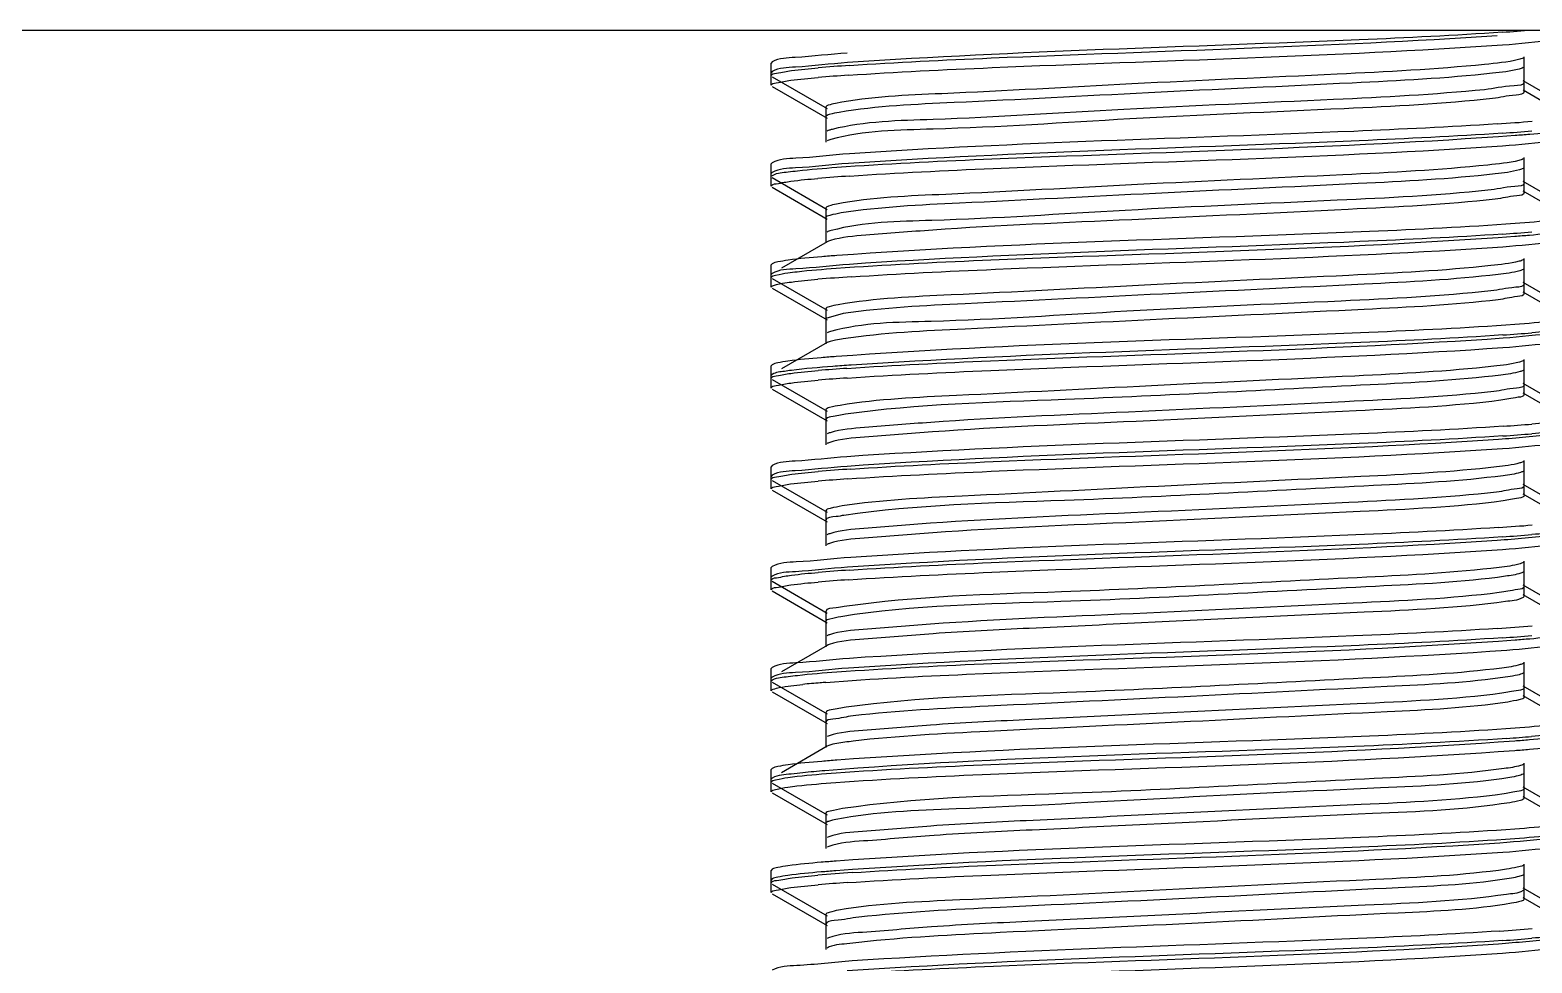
# Model space of a CAD drawing. Extents: x 27938 to 1042331, y -235042 to 1535213.
# Drawn here: x 701655.2 to 702009.5, y 770534.8 to 770755 of the extents above; entities that cross this region are included whole.
import ezdxf

# ---------------------------------------------------------------- set-up
doc = ezdxf.new("R2010")
doc.units = 0
doc.header["$LTSCALE"] = 1000
doc.header["$MEASUREMENT"] = 0
doc.layers.add('bz', color=2, linetype='Continuous')

msp = doc.modelspace()

# ---------------------------------------------------------------- linework, layer by layer
at = {"linetype": 'Continuous'}
for p, q in [((701830.28, 770747.45), (701830.05, 770747.19)), ((701830.05, 770744.21), (701830.05, 770747.19)), ((701830.05, 770744.21), (701830.05, 770747.19)), ((702007.67, 770742.72), (702007.67, 770748.68)), ((702007.67, 770740.44), (702007.67, 770746.4)), ((701830.28, 770745.17), (701830.05, 770744.91)), ((701830.05, 770741.93), (701830.05, 770744.91)), ((701830.05, 770741.93), (701830.05, 770744.91)), ((701830.28, 770743.95), (701843.2, 770736.47)), ((702020.33, 770735.54), (702007.41, 770743.02)), ((701830.28, 770741.67), (701843.2, 770734.19)), ((702020.33, 770733.26), (702007.41, 770740.75)), ((701842.94, 770736.77), (701842.94, 770730.82)), ((701842.94, 770734.49), (701842.94, 770728.54)), ((702007.67, 770718.91), (702007.67, 770724.86)), ((701830.28, 770723.64), (701830.05, 770723.38)), ((701830.05, 770720.4), (701830.05, 770723.38)), ((701830.05, 770720.4), (701830.05, 770723.38)), ((701830.28, 770721.36), (701830.05, 770721.1)), ((701830.05, 770718.12), (701830.05, 770721.1)), ((701830.05, 770718.12), (701830.05, 770721.1)), ((702007.67, 770716.63), (702007.67, 770722.58)), ((701830.28, 770720.14), (701843.2, 770712.66)), ((701830.28, 770717.86), (701843.2, 770710.38)), ((702020.33, 770711.73), (702007.41, 770719.21)), ((702020.33, 770709.45), (702007.41, 770716.93)), ((701842.94, 770712.96), (701842.94, 770707)), ((701842.94, 770710.68), (701842.94, 770704.73)), ((701843.2, 770705.03), (701832.45, 770698.8)), ((701830.28, 770699.82), (701830.05, 770699.56)), ((702007.67, 770695.1), (702007.67, 770701.05)), ((701830.05, 770696.59), (701830.05, 770699.56)), ((701830.05, 770696.59), (701830.05, 770699.56)), ((701830.28, 770697.54), (701830.05, 770697.28)), ((701830.05, 770694.31), (701830.05, 770697.28)), ((701830.05, 770694.31), (701830.05, 770697.28)), ((701830.28, 770696.33), (701843.2, 770688.84)), ((702007.67, 770692.82), (702007.67, 770698.77)), ((701830.28, 770694.05), (701843.2, 770686.56)), ((702020.33, 770687.92), (702007.41, 770695.4)), ((702020.33, 770685.64), (702007.41, 770693.12)), ((701842.94, 770689.14), (701842.94, 770683.19)), ((701847.04, 770688.07), (701842.94, 770686.87)), ((701842.94, 770686.87), (701842.94, 770680.91)), ((701843.2, 770681.21), (701832.45, 770674.99)), ((701830.28, 770676.01), (701830.05, 770675.75)), ((701830.05, 770672.77), (701830.05, 770675.75)), ((701830.05, 770672.77), (701830.05, 770675.75)), ((702007.67, 770671.28), (702007.67, 770677.24)), ((702007.67, 770669.01), (702007.67, 770674.96)), ((701830.28, 770673.73), (701830.05, 770673.47)), ((701830.05, 770670.49), (701830.05, 770673.47)), ((701830.05, 770670.49), (701830.05, 770673.47)), ((701830.28, 770672.51), (701843.2, 770665.03)), ((702020.33, 770664.1), (702007.41, 770671.59)), ((701830.28, 770670.23), (701843.2, 770662.75)), ((702020.33, 770661.83), (702007.41, 770669.31)), ((701842.94, 770665.33), (701842.94, 770659.38)), ((701842.94, 770663.05), (701842.94, 770657.1)), ((701830.28, 770652.2), (701830.05, 770651.94)), ((701830.05, 770648.96), (701830.05, 770651.94)), ((701830.05, 770648.96), (701830.05, 770651.94)), ((702007.67, 770647.47), (702007.67, 770653.43)), ((702007.67, 770645.19), (702007.67, 770651.15)), ((701830.28, 770649.92), (701830.05, 770649.66)), ((701830.05, 770646.68), (701830.05, 770649.66)), ((701830.05, 770646.68), (701830.05, 770649.66)), ((701830.28, 770648.7), (701843.2, 770641.22)), ((702020.33, 770640.29), (702007.41, 770647.77)), ((701830.28, 770646.42), (701843.2, 770638.94)), ((702020.33, 770638.01), (702007.41, 770645.49)), ((701842.94, 770641.52), (701842.94, 770635.57)), ((701842.94, 770639.24), (701842.94, 770633.29)), ((702007.67, 770623.66), (702007.67, 770629.61)), ((701830.28, 770628.38), (701830.05, 770628.12)), ((701830.05, 770625.15), (701830.05, 770628.12)), ((701830.05, 770625.15), (701830.05, 770628.12)), ((701830.28, 770626.11), (701830.05, 770625.85)), ((701830.05, 770622.87), (701830.05, 770625.85)), ((701830.05, 770622.87), (701830.05, 770625.85)), ((702007.67, 770621.38), (702007.67, 770627.33)), ((701830.28, 770624.89), (701843.2, 770617.4)), ((701830.28, 770622.61), (701843.2, 770615.13)), ((702020.33, 770616.48), (702007.41, 770623.96)), ((702020.33, 770614.2), (702007.41, 770621.68)), ((701842.94, 770617.71), (701842.94, 770611.75)), ((701842.94, 770615.43), (701842.94, 770609.47)), ((701843.2, 770609.78), (701832.45, 770603.55)), ((701830.28, 770604.57), (701830.05, 770604.31)), ((701830.05, 770601.33), (701830.05, 770604.31)), ((701830.05, 770601.33), (701830.05, 770604.31)), ((702007.67, 770599.85), (702007.67, 770605.8)), ((701830.28, 770602.29), (701830.05, 770602.03)), ((701830.05, 770599.06), (701830.05, 770602.03)), ((701830.05, 770599.06), (701830.05, 770602.03)), ((701830.28, 770601.07), (701843.2, 770593.59)), ((702007.67, 770597.57), (702007.67, 770603.52)), ((701830.28, 770598.79), (701843.2, 770591.31)), ((702020.33, 770592.67), (702007.41, 770600.15)), ((702020.33, 770590.39), (702007.41, 770597.87)), ((701842.94, 770593.89), (701842.94, 770587.94)), ((701842.94, 770591.61), (701842.94, 770585.66)), ((701843.67, 770588.44), (701843.2, 770588.24)), ((701843.2, 770585.96), (701832.45, 770579.74)), ((701843.65, 770586.16), (701843.2, 770585.96)), ((701830.28, 770580.76), (701830.05, 770580.5)), ((701830.05, 770577.52), (701830.05, 770580.5)), ((701830.05, 770577.52), (701830.05, 770580.5)), ((702007.67, 770576.03), (702007.67, 770581.99)), ((702007.67, 770573.75), (702007.67, 770579.71)), ((701830.28, 770578.48), (701830.05, 770578.22)), ((701830.05, 770575.24), (701830.05, 770578.22)), ((701830.05, 770575.24), (701830.05, 770578.22)), ((701830.28, 770577.26), (701843.2, 770569.78)), ((702020.33, 770568.85), (702007.41, 770576.34)), ((701830.28, 770574.98), (701843.2, 770567.5)), ((702020.33, 770566.57), (702007.41, 770574.06)), ((701842.94, 770570.08), (701842.94, 770564.13)), ((701842.94, 770567.8), (701842.94, 770561.85)), ((701843.62, 770564.61), (701843.2, 770564.43)), ((701843.61, 770562.33), (701843.2, 770562.15)), ((702007.67, 770552.22), (702007.67, 770558.17)), ((701830.28, 770556.95), (701830.05, 770556.69)), ((701830.05, 770553.71), (701830.05, 770556.69)), ((701830.05, 770553.71), (701830.05, 770556.69)), ((701830.28, 770554.67), (701830.05, 770554.41)), ((701830.05, 770551.43), (701830.05, 770554.41)), ((701830.05, 770551.43), (701830.05, 770554.41)), ((702007.67, 770549.94), (702007.67, 770555.9)), ((701830.28, 770553.45), (701843.2, 770545.97)), ((701830.28, 770551.17), (701843.2, 770543.69)), ((702020.33, 770545.04), (702007.41, 770552.52)), ((702020.33, 770542.76), (702007.41, 770550.24)), ((701842.94, 770546.27), (701842.94, 770540.31)), ((701842.94, 770543.99), (701842.94, 770538.04)), ((701843.57, 770540.78), (701843.2, 770540.62))]:
    msp.add_line(p, q, dxfattribs=at)
for centre, radius, start, end in [((701975.2, 771163.23), 409.69, 273.8314, 274.8033), ((701876.01, 770330.23), 417.29, 93.7842, 94.8009), ((701875.65, 770332.65), 412.57, 93.8094, 94.8059), ((701973.53, 771162.7), 430.77, 273.6985, 274.7995), ((701975.16, 771139.84), 410.12, 273.8286, 274.8033), ((701875.98, 770304.61), 416.81, 93.7812, 94.806), ((701975.18, 771115.77), 409.86, 273.8303, 274.8033), ((701876.61, 770273.12), 424.52, 93.7437, 94.8056), ((701975.3, 771090.41), 408.31, 273.8405, 274.8036), ((701875.22, 770268.78), 407.27, 93.848, 94.803), ((701875.29, 770265.62), 408.16, 93.8411, 94.8041), ((701975.42, 771067.49), 406.92, 273.85, 274.8032), ((701975.29, 771066.82), 408.54, 273.8391, 274.8035), ((701876.46, 770229.39), 422.89, 93.7486, 94.8), ((701875.41, 770240.32), 409.64, 93.8298, 94.8052), ((701973.93, 771062.39), 425.7, 273.7304, 274.8001), ((701975.2, 771044.14), 409.67, 273.8316, 274.8033), ((701875.64, 770213.7), 412.46, 93.8102, 94.8059), ((701876.03, 770210.98), 417.47, 93.783, 94.8009), ((701973.54, 771043.48), 430.61, 273.6995, 274.7995), ((701975.16, 771020.77), 410.12, 273.8286, 274.8033), ((701859.12, 770387.74), 213.92, 94.7007, 95.8096), ((701868.76, 770274.73), 327.34, 94.5302, 94.7613), ((701976.53, 770979.78), 392.88, 273.9474, 274.8034), ((701876.88, 770128.78), 428.27, 93.7148, 94.7991), ((701875.29, 770146.58), 408.13, 93.8414, 94.804), ((701974.36, 770961.78), 420.32, 273.7644, 274.8009), ((701975.29, 770947.71), 408.49, 273.8394, 274.8035)]:
    msp.add_arc(centre, radius, start, end, dxfattribs=at)
for points, knots in [([(702002.57, 770754.45), (701991.3, 770753.68), (701939.79, 770751.2), (701888.22, 770750.01), (701848.06, 770747.28)], [0, 0, 0, 0, 0.219184, 1, 1, 1, 1]), ([(701848.47, 770746.61), (701859.62, 770747.36), (701910.56, 770749.81), (701961.57, 770751.04), (702001.32, 770753.67)], [0, 0, 0, 0, 0.21895, 1, 1, 1, 1]), ([(702002.55, 770751.47), (702006.66, 770751.75), (702012.43, 770752.55), (702018.72, 770752.66), (702020.33, 770753.58)], [0, 0, 0, 0, 0.690321, 1, 1, 1, 1]), ([(701847.98, 770749.55), (701843.88, 770749.27), (701838.14, 770748.48), (701831.88, 770748.37), (701830.28, 770747.45)], [0, 0, 0, 0, 0.690257, 1, 1, 1, 1]), ([(701848.24, 770744.31), (701859.52, 770745.08), (701910.96, 770747.55), (701962.46, 770748.74), (702002.55, 770751.47)], [0, 0, 0, 0, 0.219667, 1, 1, 1, 1]), ([(701848.06, 770747.28), (701843.94, 770747), (701838.17, 770746.2), (701831.88, 770746.09), (701830.28, 770745.17)], [0, 0, 0, 0, 0.690342, 1, 1, 1, 1]), ([(701998.33, 770746.85), (701986.76, 770745.7), (701959, 770744.28), (701916.29, 770742.44), (701876.9, 770740.1), (701853.41, 770739.3), (701845.16, 770737.65)], [0, 0, 0, 0, 0.227134, 0.54316, 0.83546, 1, 1, 1, 1]), ([(702007.41, 770748.37), (702007.08, 770748.19), (702004.07, 770747.38), (702001.01, 770747.12), (701998.33, 770746.85)], [0, 0, 0, 0, 0.123019, 1, 1, 1, 1]), ([(702007.41, 770746.1), (702007.13, 770745.94), (702004.75, 770745.23), (702002.31, 770745), (702000.19, 770744.77)], [0, 0, 0, 0, 0.128762, 1, 1, 1, 1]), ([(701830.05, 770744.21), (701830.05, 770744.66), (701832.42, 770744.93), (701833.6, 770745.26), (701834.79, 770745.41)], [0, 0, 0, 0, 0.271046, 1, 1, 1, 1]), ([(701830.05, 770741.93), (701830.05, 770742.36), (701832.33, 770742.65), (701833.49, 770742.96), (701834.64, 770743.11)], [0, 0, 0, 0, 0.271535, 1, 1, 1, 1]), ([(702000.19, 770744.77), (701989.2, 770743.56), (701962.11, 770742.19), (701919.75, 770740.26), (701879.44, 770738.06), (701855.01, 770737.05), (701846.07, 770735.54)], [0, 0, 0, 0, 0.214725, 0.5266, 0.823844, 1, 1, 1, 1]), ([(702007.67, 770742.72), (702007.67, 770741.88), (702002.85, 770741.85), (702000.66, 770741.13), (701998.33, 770740.9)], [0, 0, 0, 0, 0.265504, 1, 1, 1, 1]), ([(702000.19, 770738.82), (701988.57, 770737.53), (701960.02, 770736.1), (701915.94, 770734.32), (701875.79, 770731.45), (701851.9, 770731.31), (701844.12, 770729.18)], [0, 0, 0, 0, 0.224296, 0.548086, 0.845183, 1, 1, 1, 1]), ([(701998.33, 770740.9), (701986.48, 770739.72), (701958.1, 770738.27), (701914.66, 770736.5), (701875.37, 770733.85), (701852.12, 770733.45), (701844.37, 770731.52)], [0, 0, 0, 0, 0.231431, 0.552554, 0.844673, 1, 1, 1, 1]), ([(702007.67, 770740.44), (702007.67, 770739.76), (702003.85, 770739.57), (702002.06, 770739.02), (702000.19, 770738.82)], [0, 0, 0, 0, 0.267411, 1, 1, 1, 1]), ([(701846.07, 770735.54), (701845.28, 770735.41), (701844.42, 770735.2), (701842.95, 770734.81), (701842.94, 770734.49)], [0, 0, 0, 0, 0.717095, 1, 1, 1, 1]), ([(701845.16, 770737.65), (701844.6, 770737.54), (701843.94, 770737.39), (701842.95, 770737.01), (701842.95, 770736.77)], [0, 0, 0, 0, 0.707509, 1, 1, 1, 1]), ([(701844.37, 770731.52), (701844.13, 770731.46), (701843.74, 770731.35), (701843.35, 770731.2), (701843.21, 770731.12)], [0, 0, 0, 0, 0.588731, 1, 1, 1, 1]), ([(702001.32, 770732.83), (701990.04, 770732.09), (701939.09, 770729.65), (701888.08, 770728.44), (701848.47, 770725.77)], [0, 0, 0, 0, 0.221631, 1, 1, 1, 1]), ([(701844.12, 770729.18), (701843.94, 770729.13), (701843.63, 770729.03), (701843.32, 770728.91), (701843.21, 770728.84)], [0, 0, 0, 0, 0.578118, 1, 1, 1, 1]), ([(701845.51, 770722.59), (701857.03, 770723.43), (701910.36, 770726.02), (701963.77, 770727.07), (702005.51, 770730.15)], [0, 0, 0, 0, 0.216226, 1, 1, 1, 1]), ([(702002.55, 770730.63), (701991.29, 770729.87), (701939.85, 770727.39), (701888.36, 770726.19), (701848.24, 770723.48)], [0, 0, 0, 0, 0.219063, 1, 1, 1, 1]), ([(702002.56, 770727.66), (702006.67, 770727.94), (702012.44, 770728.74), (702018.72, 770728.84), (702020.33, 770729.77)], [0, 0, 0, 0, 0.690305, 1, 1, 1, 1]), ([(702005.51, 770730.15), (702006.66, 770730.23), (702010.4, 770730.53), (702014.14, 770730.86), (702016.72, 770731.23)], [0, 0, 0, 0, 0.30753, 1, 1, 1, 1]), ([(701848.47, 770725.77), (701844.26, 770725.49), (701838.36, 770724.67), (701831.92, 770724.58), (701830.28, 770723.64)], [0, 0, 0, 0, 0.69073, 1, 1, 1, 1]), ([(701848.5, 770720.52), (701859.79, 770721.28), (701911.15, 770723.75), (701962.57, 770724.94), (702002.56, 770727.66)], [0, 0, 0, 0, 0.220288, 1, 1, 1, 1]), ([(702007.41, 770724.56), (702007.1, 770724.38), (702004.34, 770723.62), (702001.54, 770723.37), (701999.08, 770723.12)], [0, 0, 0, 0, 0.125047, 1, 1, 1, 1]), ([(701830.05, 770720.4), (701830.05, 770720.52), (701831.47, 770721.41), (701832.76, 770721.32), (701834.02, 770721.5)], [0, 0, 0, 0, 0.088859, 1, 1, 1, 1]), ([(701848.24, 770723.48), (701844.08, 770723.2), (701838.25, 770722.39), (701831.9, 770722.29), (701830.28, 770721.36)], [0, 0, 0, 0, 0.690532, 1, 1, 1, 1]), ([(701834.02, 770721.5), (701834.75, 770721.6), (701838.57, 770722.06), (701842.41, 770722.36), (701845.51, 770722.59)], [0, 0, 0, 0, 0.191578, 1, 1, 1, 1]), ([(701999.08, 770723.12), (701987.71, 770721.94), (701960.14, 770720.53), (701917.48, 770718.66), (701877.72, 770716.37), (701853.89, 770715.49), (701845.41, 770713.89)], [0, 0, 0, 0, 0.222673, 0.537557, 0.831783, 1, 1, 1, 1]), ([(702000.86, 770721.03), (701990.13, 770719.79), (701963.36, 770718.45), (701921.21, 770716.5), (701880.57, 770714.35), (701855.77, 770713.26), (701846.54, 770711.8)], [0, 0, 0, 0, 0.209641, 0.51959, 0.818764, 1, 1, 1, 1]), ([(702007.41, 770722.28), (702007.15, 770722.14), (702005, 770721.48), (702002.78, 770721.26), (702000.86, 770721.03)], [0, 0, 0, 0, 0.131376, 1, 1, 1, 1]), ([(701830.05, 770718.12), (701830.05, 770718.56), (701832.36, 770718.84), (701833.52, 770719.16), (701834.68, 770719.31)], [0, 0, 0, 0, 0.271367, 1, 1, 1, 1]), ([(702007.66, 770718.91), (702007.67, 770718.13), (702003.25, 770718.03), (702001.22, 770717.39), (701999.08, 770717.16)], [0, 0, 0, 0, 0.265995, 1, 1, 1, 1]), ([(701845.41, 770713.89), (701844.78, 770713.77), (701844.07, 770713.61), (701842.95, 770713.22), (701842.94, 770712.96)], [0, 0, 0, 0, 0.710644, 1, 1, 1, 1]), ([(702000.86, 770715.08), (701989.33, 770713.75), (701960.68, 770712.4), (701916.46, 770710.19), (701878.44, 770708.66), (701854.83, 770706.74), (701846.7, 770706.11), (701844, 770705.33)], [0, 0, 0, 0, 0.221551, 0.546609, 0.845708, 0.946505, 1, 1, 1, 1]), ([(701999.08, 770717.16), (701987.28, 770715.94), (701958.74, 770714.49), (701914.94, 770712.73), (701875.34, 770709.94), (701851.87, 770709.72), (701844.18, 770707.66)], [0, 0, 0, 0, 0.229278, 0.552136, 0.84614, 1, 1, 1, 1]), ([(702007.67, 770716.63), (702007.67, 770716), (702004.22, 770715.76), (702002.56, 770715.28), (702000.86, 770715.08)], [0, 0, 0, 0, 0.268548, 1, 1, 1, 1]), ([(701846.54, 770711.8), (701845.63, 770711.66), (701844.67, 770711.43), (701842.95, 770711.03), (701842.94, 770710.68)], [0, 0, 0, 0, 0.720363, 1, 1, 1, 1]), ([(702016.72, 770710.39), (702016.01, 770710.29), (702012.28, 770709.83), (702008.54, 770709.53), (702005.51, 770709.31)], [0, 0, 0, 0, 0.1913, 1, 1, 1, 1]), ([(701844.18, 770707.66), (701843.99, 770707.61), (701843.65, 770707.51), (701843.33, 770707.38), (701843.21, 770707.31)], [0, 0, 0, 0, 0.581011, 1, 1, 1, 1]), ([(702005.51, 770709.31), (701994.08, 770708.47), (701940.74, 770705.86), (701887.33, 770704.8), (701845.51, 770701.75)], [0, 0, 0, 0, 0.214646, 1, 1, 1, 1]), ([(702002.56, 770706.82), (701991.34, 770706.06), (701939.98, 770703.58), (701888.57, 770702.38), (701848.5, 770699.68)], [0, 0, 0, 0, 0.218766, 1, 1, 1, 1]), ([(702005.45, 770706.33), (702006.61, 770706.41), (702010.36, 770706.71), (702014.12, 770707.05), (702016.7, 770707.41)], [0, 0, 0, 0, 0.307512, 1, 1, 1, 1]), ([(701844, 770705.33), (701843.85, 770705.29), (701843.57, 770705.2), (701843.31, 770705.09), (701843.21, 770705.03)], [0, 0, 0, 0, 0.572407, 1, 1, 1, 1]), ([(701845.35, 770698.76), (701856.84, 770699.6), (701910.21, 770702.21), (701963.66, 770703.25), (702005.45, 770706.33)], [0, 0, 0, 0, 0.215717, 1, 1, 1, 1]), ([(701848.89, 770696.73), (701860.22, 770697.49), (701911.47, 770699.94), (701962.79, 770701.13), (702002.65, 770703.85)], [0, 0, 0, 0, 0.221286, 1, 1, 1, 1]), ([(702002.65, 770703.85), (702006.74, 770704.13), (702012.48, 770704.93), (702018.73, 770705.04), (702020.33, 770705.95)], [0, 0, 0, 0, 0.690212, 1, 1, 1, 1]), ([(701834.02, 770700.66), (701833.2, 770700.55), (701831.95, 770700.33), (701830.68, 770700.05), (701830.28, 770699.82)], [0, 0, 0, 0, 0.644157, 1, 1, 1, 1]), ([(701848.5, 770699.68), (701844.28, 770699.4), (701838.37, 770698.58), (701831.92, 770698.49), (701830.28, 770697.54)], [0, 0, 0, 0, 0.690794, 1, 1, 1, 1]), ([(701845.51, 770701.75), (701844.33, 770701.67), (701840.5, 770701.37), (701836.66, 770701.03), (701834.02, 770700.66)], [0, 0, 0, 0, 0.307207, 1, 1, 1, 1]), ([(702007.41, 770700.75), (702007.12, 770700.58), (702004.61, 770699.86), (702002.04, 770699.62), (701999.8, 770699.38)], [0, 0, 0, 0, 0.127384, 1, 1, 1, 1]), ([(701830.05, 770696.59), (701830.05, 770696.96), (701831.98, 770697.28), (701832.99, 770697.54), (701833.97, 770697.68)], [0, 0, 0, 0, 0.274238, 1, 1, 1, 1]), ([(701833.97, 770697.68), (701834.69, 770697.78), (701838.47, 770698.24), (701842.27, 770698.54), (701845.35, 770698.76)], [0, 0, 0, 0, 0.191507, 1, 1, 1, 1]), ([(701999.8, 770699.38), (701988.68, 770698.18), (701961.41, 770696.8), (701918.94, 770694.89), (701878.82, 770692.66), (701854.6, 770691.69), (701845.82, 770690.15)], [0, 0, 0, 0, 0.217563, 0.530512, 0.826679, 1, 1, 1, 1]), ([(702001.51, 770697.3), (701991.03, 770696.03), (701964.59, 770694.71), (701922.67, 770692.73), (701881.72, 770690.63), (701856.55, 770689.47), (701847.04, 770688.07)], [0, 0, 0, 0, 0.204569, 0.512595, 0.813688, 1, 1, 1, 1]), ([(702007.41, 770698.47), (702007.17, 770698.34), (702005.24, 770697.72), (702003.23, 770697.51), (702001.51, 770697.3)], [0, 0, 0, 0, 0.13419, 1, 1, 1, 1]), ([(701830.05, 770694.31), (701830.05, 770694.45), (701830.55, 770694.73), (701830.94, 770694.83), (701831.24, 770694.91)], [0, 0, 0, 0, 0.309855, 1, 1, 1, 1]), ([(701831.24, 770694.91), (701831.73, 770695.03), (701832.91, 770695.25), (701834.1, 770695.42), (701834.79, 770695.51)], [0, 0, 0, 0, 0.420782, 1, 1, 1, 1]), ([(701999.8, 770693.43), (701988.06, 770692.16), (701959.41, 770690.71), (701915.3, 770688.97), (701875.39, 770686.04), (701851.68, 770685.98), (701844.03, 770683.81)], [0, 0, 0, 0, 0.226863, 0.551253, 0.847203, 1, 1, 1, 1]), ([(702007.66, 770695.1), (702007.67, 770694.38), (702003.64, 770694.22), (702001.77, 770693.64), (701999.8, 770693.43)], [0, 0, 0, 0, 0.266858, 1, 1, 1, 1]), ([(702007.67, 770692.82), (702007.67, 770692.24), (702004.56, 770691.96), (702003.05, 770691.53), (702001.51, 770691.34)], [0, 0, 0, 0, 0.26989, 1, 1, 1, 1]), ([(701845.82, 770690.15), (701845.1, 770690.02), (701844.29, 770689.83), (701842.95, 770689.44), (701842.94, 770689.14)], [0, 0, 0, 0, 0.715002, 1, 1, 1, 1]), ([(702001.51, 770691.34), (701991.03, 770690.07), (701964.59, 770688.76), (701922.67, 770686.78), (701881.72, 770684.67), (701856.55, 770683.52), (701847.04, 770682.11)], [0, 0, 0, 0, 0.204569, 0.512595, 0.813688, 1, 1, 1, 1]), ([(702005.45, 770685.49), (701993.99, 770684.65), (701940.62, 770682.05), (701887.18, 770680.99), (701845.35, 770677.93)], [0, 0, 0, 0, 0.214998, 1, 1, 1, 1]), ([(702016.7, 770686.57), (702015.99, 770686.47), (702012.25, 770686.01), (702008.49, 770685.72), (702005.45, 770685.49)], [0, 0, 0, 0, 0.191312, 1, 1, 1, 1]), ([(701844.03, 770683.81), (701843.87, 770683.76), (701843.59, 770683.67), (701843.31, 770683.56), (701843.21, 770683.49)], [0, 0, 0, 0, 0.574017, 1, 1, 1, 1]), ([(701847.04, 770682.11), (701846.43, 770682.02), (701845.38, 770681.85), (701844.34, 770681.62), (701843.91, 770681.49)], [0, 0, 0, 0, 0.581835, 1, 1, 1, 1]), ([(701847.89, 770675.13), (701859.18, 770675.9), (701910.8, 770678.39), (701962.48, 770679.57), (702002.74, 770682.32)], [0, 0, 0, 0, 0.219027, 1, 1, 1, 1]), ([(702002.65, 770683.02), (701991.49, 770682.25), (701940.23, 770679.78), (701888.92, 770678.56), (701848.89, 770675.9)], [0, 0, 0, 0, 0.218157, 1, 1, 1, 1]), ([(702002.64, 770680.04), (702006.73, 770680.32), (702012.47, 770681.11), (702018.73, 770681.22), (702020.33, 770682.14)], [0, 0, 0, 0, 0.690224, 1, 1, 1, 1]), ([(702002.74, 770682.32), (702006.81, 770682.6), (702012.52, 770683.39), (702018.74, 770683.51), (702020.33, 770684.42)], [0, 0, 0, 0, 0.690121, 1, 1, 1, 1]), ([(701843.91, 770681.49), (701843.77, 770681.45), (701843.53, 770681.37), (701843.3, 770681.27), (701843.21, 770681.21)], [0, 0, 0, 0, 0.566763, 1, 1, 1, 1]), ([(701847.95, 770672.86), (701859.23, 770673.62), (701910.8, 770676.11), (701962.42, 770677.3), (702002.64, 770680.04)], [0, 0, 0, 0, 0.219076, 1, 1, 1, 1]), ([(701833.97, 770676.84), (701833.16, 770676.73), (701831.93, 770676.51), (701830.67, 770676.23), (701830.28, 770676.01)], [0, 0, 0, 0, 0.643667, 1, 1, 1, 1]), ([(701845.35, 770677.93), (701844.18, 770677.84), (701840.38, 770677.55), (701836.58, 770677.21), (701833.97, 770676.84)], [0, 0, 0, 0, 0.307296, 1, 1, 1, 1]), ([(701848.89, 770675.9), (701847.45, 770675.8), (701842.74, 770675.46), (701838.03, 770675.09), (701834.79, 770674.67)], [0, 0, 0, 0, 0.307422, 1, 1, 1, 1]), ([(702000.49, 770675.64), (701989.62, 770674.42), (701962.67, 770673.06), (701920.4, 770671.12), (701879.94, 770668.95), (701855.34, 770667.9), (701846.27, 770666.41)], [0, 0, 0, 0, 0.21247, 0.523491, 0.821591, 1, 1, 1, 1]), ([(702007.41, 770676.94), (702007.14, 770676.78), (702004.86, 770676.1), (702002.52, 770675.87), (702000.49, 770675.64)], [0, 0, 0, 0, 0.129897, 1, 1, 1, 1]), ([(701830.05, 770672.77), (701830.05, 770673.2), (701832.33, 770673.49), (701833.48, 770673.8), (701834.63, 770673.95)], [0, 0, 0, 0, 0.271606, 1, 1, 1, 1]), ([(701830.05, 770670.49), (701830.05, 770670.92), (701832.32, 770671.21), (701833.47, 770671.52), (701834.62, 770671.67)], [0, 0, 0, 0, 0.271624, 1, 1, 1, 1]), ([(701834.79, 770674.67), (701834.24, 770674.6), (701832.73, 770674.35), (701831.13, 770674.22), (701830.28, 770673.73)], [0, 0, 0, 0, 0.363874, 1, 1, 1, 1]), ([(702002.12, 770673.56), (701991.9, 770672.26), (701957.58, 770670.63), (701906.13, 770667.72), (701864.7, 770666.71), (701847.57, 770664.33)], [0, 0, 0, 0, 0.19951, 0.664838, 1, 1, 1, 1]), ([(702007.67, 770671.28), (702007.67, 770670.62), (702004.01, 770670.41), (702002.28, 770669.89), (702000.49, 770669.69)], [0, 0, 0, 0, 0.267891, 1, 1, 1, 1]), ([(702007.41, 770674.66), (702007.19, 770674.53), (702005.46, 770673.96), (702003.66, 770673.76), (702002.12, 770673.56)], [0, 0, 0, 0, 0.137233, 1, 1, 1, 1]), ([(702000.49, 770669.69), (701988.84, 770668.38), (701960.07, 770667.02), (701915.82, 770664.81), (701877.94, 770663.3), (701854.55, 770661.36), (701846.54, 770660.75), (701843.91, 770659.96)], [0, 0, 0, 0, 0.224202, 0.549925, 0.847853, 0.947628, 1, 1, 1, 1]), ([(702007.67, 770669.01), (702007.67, 770668.48), (702004.89, 770668.17), (702003.51, 770667.78), (702002.12, 770667.61)], [0, 0, 0, 0, 0.271462, 1, 1, 1, 1]), ([(701846.27, 770666.41), (701845.44, 770666.28), (701844.53, 770666.06), (701842.95, 770665.66), (701842.94, 770665.33)], [0, 0, 0, 0, 0.718615, 1, 1, 1, 1]), ([(701847.57, 770664.33), (701846.41, 770664.17), (701845.22, 770663.86), (701842.94, 770663.5), (701842.94, 770663.05)], [0, 0, 0, 0, 0.725452, 1, 1, 1, 1]), ([(702002.12, 770667.61), (701990.81, 770666.16), (701962.08, 770664.89), (701917.45, 770662.57), (701878.68, 770661.1), (701854.68, 770659.07), (701846.47, 770658.49), (701843.83, 770657.65)], [0, 0, 0, 0, 0.215562, 0.542846, 0.84615, 0.947588, 1, 1, 1, 1]), ([(702002.74, 770661.49), (701991.45, 770660.72), (701939.83, 770658.23), (701888.15, 770657.04), (701847.89, 770654.29)], [0, 0, 0, 0, 0.218953, 1, 1, 1, 1]), ([(701843.83, 770657.65), (701843.71, 770657.62), (701843.49, 770657.54), (701843.29, 770657.45), (701843.2, 770657.4)], [0, 0, 0, 0, 0.562566, 1, 1, 1, 1]), ([(701843.91, 770659.96), (701843.78, 770659.92), (701843.53, 770659.84), (701843.3, 770659.73), (701843.21, 770659.68)], [0, 0, 0, 0, 0.567705, 1, 1, 1, 1]), ([(702002.64, 770659.2), (701991.36, 770658.43), (701939.79, 770655.95), (701888.17, 770654.76), (701847.95, 770652.02)], [0, 0, 0, 0, 0.219125, 1, 1, 1, 1]), ([(701848.81, 770651.38), (701860, 770652.13), (701910.94, 770654.57), (701961.94, 770655.8), (702001.63, 770658.44)], [0, 0, 0, 0, 0.22002, 1, 1, 1, 1]), ([(702001.63, 770658.44), (702005.96, 770658.72), (702012.03, 770659.56), (702018.65, 770659.64), (702020.33, 770660.61)], [0, 0, 0, 0, 0.691208, 1, 1, 1, 1]), ([(702002.57, 770656.22), (702006.68, 770656.5), (702012.44, 770657.3), (702018.73, 770657.41), (702020.33, 770658.33)], [0, 0, 0, 0, 0.690293, 1, 1, 1, 1]), ([(701847.89, 770654.29), (701843.81, 770654.02), (701838.1, 770653.22), (701831.87, 770653.11), (701830.28, 770652.2)], [0, 0, 0, 0, 0.690154, 1, 1, 1, 1]), ([(701848.05, 770649.05), (701859.33, 770649.82), (701910.84, 770652.3), (701962.41, 770653.49), (702002.57, 770656.22)], [0, 0, 0, 0, 0.219254, 1, 1, 1, 1]), ([(701830.05, 770648.96), (701830.05, 770649.41), (701832.46, 770649.69), (701833.66, 770650.02), (701834.87, 770650.17)], [0, 0, 0, 0, 0.270801, 1, 1, 1, 1]), ([(701847.95, 770652.02), (701843.86, 770651.74), (701838.13, 770650.95), (701831.88, 770650.84), (701830.28, 770649.92)], [0, 0, 0, 0, 0.690224, 1, 1, 1, 1]), ([(702001.15, 770651.91), (701990.53, 770650.65), (701963.91, 770649.32), (701921.86, 770647.36), (701881.08, 770645.23), (701856.11, 770644.11), (701846.76, 770642.68)], [0, 0, 0, 0, 0.207392, 0.516489, 0.816517, 1, 1, 1, 1]), ([(702007.41, 770653.12), (702007.16, 770652.98), (702005.11, 770652.34), (702002.98, 770652.12), (702001.15, 770651.91)], [0, 0, 0, 0, 0.132694, 1, 1, 1, 1]), ([(702007.4, 770650.84), (702007.21, 770650.73), (702005.68, 770650.2), (702004.07, 770650.01), (702002.7, 770649.82)], [0, 0, 0, 0, 0.140538, 1, 1, 1, 1]), ([(701830.05, 770646.68), (701830.05, 770647.11), (701832.32, 770647.4), (701833.47, 770647.71), (701834.61, 770647.86)], [0, 0, 0, 0, 0.271622, 1, 1, 1, 1]), ([(702002.7, 770649.82), (701992.56, 770648.46), (701957.98, 770646.87), (701906.22, 770643.85), (701864.38, 770642.96), (701847.18, 770640.46)], [0, 0, 0, 0, 0.197032, 0.665256, 1, 1, 1, 1]), ([(702007.67, 770647.47), (702007.67, 770646.87), (702004.38, 770646.61), (702002.78, 770646.15), (702001.15, 770645.95)], [0, 0, 0, 0, 0.269339, 1, 1, 1, 1]), ([(702002.7, 770643.87), (701991.53, 770642.37), (701962.79, 770641.14), (701917.98, 770638.77), (701878.85, 770637.32), (701854.65, 770635.24), (701846.38, 770634.68), (701843.76, 770633.82)], [0, 0, 0, 0, 0.212334, 0.540585, 0.846069, 0.947955, 1, 1, 1, 1]), ([(702001.15, 770645.95), (701989.6, 770644.59), (701960.77, 770643.26), (701916.29, 770641), (701878.02, 770639.52), (701854.45, 770637.52), (701846.41, 770636.94), (701843.82, 770636.12)], [0, 0, 0, 0, 0.22136, 0.548301, 0.848284, 0.948292, 1, 1, 1, 1]), ([(702007.67, 770645.19), (702007.67, 770644.72), (702005.21, 770644.37), (702003.95, 770644.04), (702002.7, 770643.87)], [0, 0, 0, 0, 0.273294, 1, 1, 1, 1]), ([(701846.76, 770642.68), (701845.8, 770642.53), (701844.78, 770642.28), (701842.95, 770641.89), (701842.94, 770641.52)], [0, 0, 0, 0, 0.721639, 1, 1, 1, 1]), ([(701847.18, 770640.46), (701846.56, 770640.37), (701845.37, 770640.03), (701842.94, 770640.09), (701842.94, 770639.24)], [0, 0, 0, 0, 0.421436, 1, 1, 1, 1]), ([(701843.82, 770636.12), (701843.7, 770636.08), (701843.49, 770636.01), (701843.29, 770635.92), (701843.21, 770635.87)], [0, 0, 0, 0, 0.562023, 1, 1, 1, 1]), ([(702001.63, 770637.6), (701990.4, 770636.85), (701939.46, 770634.41), (701888.47, 770633.19), (701848.81, 770630.54)], [0, 0, 0, 0, 0.220591, 1, 1, 1, 1]), ([(702001.33, 770634.6), (702005.73, 770634.89), (702011.89, 770635.75), (702018.62, 770635.81), (702020.33, 770636.79)], [0, 0, 0, 0, 0.691489, 1, 1, 1, 1]), ([(701843.76, 770633.82), (701843.65, 770633.78), (701843.46, 770633.72), (701843.28, 770633.63), (701843.2, 770633.59)], [0, 0, 0, 0, 0.558344, 1, 1, 1, 1]), ([(702002.57, 770635.38), (701991.3, 770634.62), (701939.79, 770632.14), (701888.22, 770630.94), (701848.05, 770628.21)], [0, 0, 0, 0, 0.219185, 1, 1, 1, 1]), ([(701848.23, 770625.25), (701859.51, 770626.01), (701910.95, 770628.49), (701962.45, 770629.68), (702002.55, 770632.41)], [0, 0, 0, 0, 0.21965, 1, 1, 1, 1]), ([(701848.48, 770627.54), (701859.63, 770628.29), (701910.58, 770630.74), (701961.58, 770631.98), (702001.33, 770634.6)], [0, 0, 0, 0, 0.218984, 1, 1, 1, 1]), ([(702002.55, 770632.41), (702006.66, 770632.69), (702012.43, 770633.49), (702018.72, 770633.59), (702020.33, 770634.51)], [0, 0, 0, 0, 0.690321, 1, 1, 1, 1]), ([(701848.81, 770630.54), (701844.52, 770630.26), (701838.51, 770629.42), (701831.95, 770629.34), (701830.28, 770628.38)], [0, 0, 0, 0, 0.691053, 1, 1, 1, 1]), ([(702007.41, 770629.31), (702007.18, 770629.18), (702005.34, 770628.58), (702003.43, 770628.37), (702001.78, 770628.17)], [0, 0, 0, 0, 0.135508, 1, 1, 1, 1]), ([(701830.05, 770625.15), (701830.05, 770625.59), (701832.42, 770625.87), (701833.6, 770626.2), (701834.79, 770626.35)], [0, 0, 0, 0, 0.271038, 1, 1, 1, 1]), ([(701848.05, 770628.21), (701843.94, 770627.93), (701838.17, 770627.13), (701831.88, 770627.03), (701830.28, 770626.11)], [0, 0, 0, 0, 0.690337, 1, 1, 1, 1]), ([(702003.25, 770626.09), (701993.11, 770624.64), (701958.04, 770623.12), (701905.89, 770619.89), (701863.57, 770619.27), (701846.44, 770616.54)], [0, 0, 0, 0, 0.19563, 0.668751, 1, 1, 1, 1]), ([(702001.78, 770628.17), (701991.42, 770626.89), (701956.92, 770625.24), (701905.48, 770622.32), (701864.2, 770621.38), (701847.27, 770618.94)], [0, 0, 0, 0, 0.20233, 0.668453, 1, 1, 1, 1]), ([(702007.4, 770627.03), (702007.23, 770626.93), (702005.88, 770626.44), (702004.46, 770626.26), (702003.25, 770626.09)], [0, 0, 0, 0, 0.144146, 1, 1, 1, 1]), ([(701830.05, 770622.87), (701830.05, 770623.3), (701832.33, 770623.59), (701833.49, 770623.9), (701834.63, 770624.05)], [0, 0, 0, 0, 0.271539, 1, 1, 1, 1]), ([(702001.78, 770622.22), (701990.34, 770620.8), (701961.48, 770619.5), (701916.79, 770617.19), (701878.15, 770615.74), (701854.39, 770613.69), (701846.3, 770613.13), (701843.74, 770612.28)], [0, 0, 0, 0, 0.21834, 0.54638, 0.848471, 0.948812, 1, 1, 1, 1]), ([(702007.67, 770623.66), (702007.67, 770623.11), (702004.71, 770622.81), (702003.26, 770622.4), (702001.78, 770622.22)], [0, 0, 0, 0, 0.270556, 1, 1, 1, 1]), ([(701847.27, 770618.94), (701846.64, 770618.85), (701845.42, 770618.5), (701842.95, 770618.58), (701842.94, 770617.71)], [0, 0, 0, 0, 0.421799, 1, 1, 1, 1]), ([(702003.25, 770620.13), (701992.22, 770618.56), (701963.5, 770617.37), (701926.05, 770615.46), (701892.15, 770613.86), (701870.28, 770612.8), (701854.64, 770611.41), (701846.31, 770610.88), (701843.7, 770609.99)], [0, 0, 0, 0, 0.208967, 0.538107, 0.703891, 0.84582, 0.948226, 1, 1, 1, 1]), ([(702007.67, 770621.38), (702007.67, 770621.24), (702006.11, 770620.24), (702004.65, 770620.33), (702003.25, 770620.13)], [0, 0, 0, 0, 0.089983, 1, 1, 1, 1]), ([(701846.44, 770616.54), (701845.56, 770616.39), (701844.62, 770616.17), (701842.94, 770615.77), (701842.94, 770615.43)], [0, 0, 0, 0, 0.719897, 1, 1, 1, 1]), ([(701843.74, 770612.28), (701843.64, 770612.25), (701843.45, 770612.18), (701843.28, 770612.1), (701843.21, 770612.05)], [0, 0, 0, 0, 0.556917, 1, 1, 1, 1]), ([(701845.52, 770603.52), (701857.03, 770604.36), (701910.37, 770606.96), (701963.78, 770608), (702005.51, 770611.08)], [0, 0, 0, 0, 0.216246, 1, 1, 1, 1]), ([(702002.55, 770611.57), (701991.29, 770610.8), (701939.85, 770608.33), (701888.35, 770607.13), (701848.23, 770604.41)], [0, 0, 0, 0, 0.219069, 1, 1, 1, 1]), ([(702001.33, 770613.77), (701990.05, 770613.02), (701939.1, 770610.58), (701888.1, 770609.37), (701848.48, 770606.71)], [0, 0, 0, 0, 0.221599, 1, 1, 1, 1]), ([(702005.51, 770611.08), (702006.66, 770611.17), (702010.4, 770611.46), (702014.15, 770611.8), (702016.72, 770612.16)], [0, 0, 0, 0, 0.307531, 1, 1, 1, 1]), ([(701842.9, 770601.05), (701853.96, 770601.92), (701907.52, 770604.57), (701961.15, 770605.7), (702003.58, 770608.66)], [0, 0, 0, 0, 0.20676, 1, 1, 1, 1]), ([(701843.7, 770609.99), (701843.61, 770609.96), (701843.44, 770609.89), (701843.27, 770609.82), (701843.2, 770609.78)], [0, 0, 0, 0, 0.55453, 1, 1, 1, 1]), ([(702003.58, 770608.66), (702007.45, 770608.93), (702012.89, 770609.69), (702018.81, 770609.83), (702020.33, 770610.7)], [0, 0, 0, 0, 0.689207, 1, 1, 1, 1]), ([(701848.48, 770606.71), (701844.27, 770606.43), (701838.36, 770605.61), (701831.92, 770605.51), (701830.28, 770604.57)], [0, 0, 0, 0, 0.69074, 1, 1, 1, 1]), ([(701848.23, 770604.41), (701844.07, 770604.13), (701838.25, 770603.32), (701831.9, 770603.22), (701830.28, 770602.29)], [0, 0, 0, 0, 0.690525, 1, 1, 1, 1]), ([(702002.38, 770604.43), (701992.25, 770603.11), (701957.98, 770601.5), (701906.48, 770598.58), (701864.92, 770597.56), (701847.67, 770595.18)], [0, 0, 0, 0, 0.197662, 0.663013, 1, 1, 1, 1]), ([(702007.41, 770605.5), (702007.2, 770605.38), (702005.56, 770604.82), (702003.85, 770604.63), (702002.38, 770604.43)], [0, 0, 0, 0, 0.138663, 1, 1, 1, 1]), ([(701830.05, 770601.33), (701830.05, 770601.46), (701831.47, 770602.35), (701832.76, 770602.26), (701834.02, 770602.43)], [0, 0, 0, 0, 0.088851, 1, 1, 1, 1]), ([(701834.02, 770602.43), (701834.75, 770602.53), (701838.57, 770603), (701842.41, 770603.3), (701845.52, 770603.52)], [0, 0, 0, 0, 0.191579, 1, 1, 1, 1]), ([(702003.77, 770602.35), (701994.37, 770600.93), (701969.34, 770599.8), (701928.51, 770597.67), (701886.5, 770595.7), (701859.93, 770594.38), (701849.35, 770593.12)], [0, 0, 0, 0, 0.184318, 0.484662, 0.793435, 1, 1, 1, 1]), ([(702007.4, 770603.22), (702007.01, 770602.99), (702005.77, 770602.69), (702004.56, 770602.47), (702003.77, 770602.35)], [0, 0, 0, 0, 0.362852, 1, 1, 1, 1]), ([(701830.05, 770599.06), (701830.05, 770599.26), (701830.9, 770599.59), (701831.45, 770599.71), (701831.92, 770599.81)], [0, 0, 0, 0, 0.292788, 1, 1, 1, 1]), ([(702002.38, 770598.48), (701991.07, 770597), (701962.19, 770595.73), (701924.69, 770593.87), (701891.17, 770592.27), (701869.67, 770591.23), (701854.36, 770589.85), (701846.22, 770589.33), (701843.67, 770588.44)], [0, 0, 0, 0, 0.21516, 0.544196, 0.7084, 0.848448, 0.949211, 1, 1, 1, 1]), ([(702007.67, 770599.85), (702007.67, 770599.35), (702005.04, 770599.01), (702003.71, 770598.65), (702002.38, 770598.48)], [0, 0, 0, 0, 0.27224, 1, 1, 1, 1]), ([(702007.67, 770597.57), (702007.66, 770597.19), (702005.78, 770596.8), (702004.75, 770596.55), (702003.77, 770596.4)], [0, 0, 0, 0, 0.27791, 1, 1, 1, 1]), ([(701847.67, 770595.18), (701846.48, 770595.02), (701845.27, 770594.7), (701842.94, 770594.35), (701842.94, 770593.89)], [0, 0, 0, 0, 0.72583, 1, 1, 1, 1]), ([(702003.77, 770596.4), (701994.37, 770594.97), (701969.34, 770593.84), (701928.51, 770591.72), (701886.5, 770589.75), (701859.93, 770588.42), (701849.35, 770587.17)], [0, 0, 0, 0, 0.184318, 0.484662, 0.793435, 1, 1, 1, 1]), ([(701849.35, 770593.12), (701847.75, 770592.93), (701846.18, 770592.47), (701842.94, 770592.21), (701842.94, 770591.61)], [0, 0, 0, 0, 0.729301, 1, 1, 1, 1]), ([(702005.51, 770590.25), (701994.08, 770589.4), (701940.75, 770586.8), (701887.34, 770585.73), (701845.52, 770582.69)], [0, 0, 0, 0, 0.214632, 1, 1, 1, 1]), ([(702016.72, 770591.33), (702016.01, 770591.22), (702012.28, 770590.77), (702008.54, 770590.47), (702005.51, 770590.25)], [0, 0, 0, 0, 0.1913, 1, 1, 1, 1]), ([(702003.58, 770587.83), (701991.62, 770586.99), (701937.99, 770584.4), (701884.26, 770583.52), (701842.69, 770580.19)], [0, 0, 0, 0, 0.22323, 1, 1, 1, 1]), ([(701849.35, 770587.17), (701848.7, 770587.09), (701846.8, 770586.83), (701844.86, 770586.58), (701843.65, 770586.16)], [0, 0, 0, 0, 0.338076, 1, 1, 1, 1]), ([(701845.35, 770579.7), (701856.85, 770580.54), (701910.22, 770583.14), (701963.66, 770584.19), (702005.45, 770587.26)], [0, 0, 0, 0, 0.215731, 1, 1, 1, 1]), ([(702005.45, 770587.26), (702006.61, 770587.35), (702010.36, 770587.64), (702014.12, 770587.98), (702016.7, 770588.35)], [0, 0, 0, 0, 0.307513, 1, 1, 1, 1]), ([(701845.27, 770577.41), (701856.75, 770578.26), (701910.14, 770580.86), (701963.61, 770581.91), (702005.43, 770584.98)], [0, 0, 0, 0, 0.215475, 1, 1, 1, 1]), ([(702005.43, 770584.98), (702006.58, 770585.07), (702010.35, 770585.36), (702014.11, 770585.7), (702016.7, 770586.07)], [0, 0, 0, 0, 0.307506, 1, 1, 1, 1]), ([(701834.02, 770581.6), (701833.2, 770581.48), (701831.95, 770581.27), (701830.68, 770580.99), (701830.28, 770580.76)], [0, 0, 0, 0, 0.644174, 1, 1, 1, 1]), ([(701837.47, 770579.72), (701836.56, 770579.63), (701834.18, 770579.28), (701831.6, 770579.24), (701830.28, 770578.48)], [0, 0, 0, 0, 0.375236, 1, 1, 1, 1]), ([(701833.97, 770578.61), (701834.69, 770578.71), (701838.48, 770579.17), (701842.28, 770579.47), (701845.35, 770579.7)], [0, 0, 0, 0, 0.191511, 1, 1, 1, 1]), ([(701845.52, 770582.69), (701844.34, 770582.6), (701840.5, 770582.3), (701836.66, 770581.96), (701834.02, 770581.6)], [0, 0, 0, 0, 0.307205, 1, 1, 1, 1]), ([(702002.95, 770580.7), (701992.8, 770579.3), (701958, 770577.74), (701906.05, 770574.63), (701864, 770573.86), (701846.83, 770571.25)], [0, 0, 0, 0, 0.196452, 0.666888, 1, 1, 1, 1]), ([(702007.4, 770581.69), (702007.22, 770581.58), (702005.77, 770581.07), (702004.24, 770580.88), (702002.95, 770580.7)], [0, 0, 0, 0, 0.142097, 1, 1, 1, 1]), ([(702007.4, 770579.41), (702007.06, 770579.21), (702005.99, 770578.93), (702004.93, 770578.72), (702004.26, 770578.61)], [0, 0, 0, 0, 0.368601, 1, 1, 1, 1]), ([(701830.05, 770577.52), (701830.05, 770577.9), (701831.98, 770578.21), (701832.99, 770578.47), (701833.97, 770578.61)], [0, 0, 0, 0, 0.274232, 1, 1, 1, 1]), ([(701830.05, 770575.24), (701830.05, 770575.62), (701831.96, 770575.93), (701832.96, 770576.19), (701833.94, 770576.33)], [0, 0, 0, 0, 0.274372, 1, 1, 1, 1]), ([(701833.94, 770576.33), (701834.66, 770576.43), (701838.42, 770576.89), (701842.21, 770577.19), (701845.27, 770577.41)], [0, 0, 0, 0, 0.191416, 1, 1, 1, 1]), ([(702004.26, 770578.61), (701994.19, 770576.99), (701967.09, 770575.92), (701923.57, 770573.73), (701880.81, 770571.32), (701854.63, 770570.51), (701845.31, 770568.71)], [0, 0, 0, 0, 0.192134, 0.50924, 0.821185, 1, 1, 1, 1]), ([(702007.67, 770576.03), (702007.67, 770575.58), (702005.34, 770575.22), (702004.13, 770574.91), (702002.95, 770574.74)], [0, 0, 0, 0, 0.274197, 1, 1, 1, 1]), ([(702004.26, 770572.66), (701993.56, 770570.93), (701964.9, 770569.9), (701927.38, 770567.88), (701892.91, 770566.27), (701870.56, 770565.21), (701854.66, 770563.75), (701846.21, 770563.27), (701843.61, 770562.33)], [0, 0, 0, 0, 0.201859, 0.53258, 0.70075, 0.844896, 0.948529, 1, 1, 1, 1]), ([(702002.95, 770574.74), (701991.78, 770573.2), (701962.91, 770571.98), (701925.33, 770570.09), (701891.5, 770568.47), (701869.78, 770567.43), (701854.35, 770566.02), (701846.15, 770565.52), (701843.62, 770564.61)], [0, 0, 0, 0, 0.211837, 0.541782, 0.707159, 0.848243, 0.949504, 1, 1, 1, 1]), ([(702007.67, 770573.75), (702007.66, 770573.42), (702006.04, 770573.02), (702005.12, 770572.8), (702004.26, 770572.66)], [0, 0, 0, 0, 0.28085, 1, 1, 1, 1]), ([(701846.83, 770571.25), (701845.85, 770571.1), (701844.83, 770570.85), (701842.94, 770570.46), (701842.94, 770570.08)], [0, 0, 0, 0, 0.722107, 1, 1, 1, 1]), ([(701845.31, 770568.71), (701844.71, 770568.6), (701844.03, 770568.44), (701842.94, 770568.05), (701842.94, 770567.8)], [0, 0, 0, 0, 0.710182, 1, 1, 1, 1]), ([(702005.45, 770566.43), (701994, 770565.59), (701940.63, 770562.98), (701887.18, 770561.92), (701845.35, 770558.86)], [0, 0, 0, 0, 0.214988, 1, 1, 1, 1]), ([(702001.95, 770563.21), (702006.21, 770563.49), (702012.17, 770564.32), (702018.67, 770564.4), (702020.33, 770565.35)], [0, 0, 0, 0, 0.690898, 1, 1, 1, 1]), ([(702016.7, 770565.23), (702015.98, 770565.13), (702012.23, 770564.67), (702008.47, 770564.37), (702005.43, 770564.15)], [0, 0, 0, 0, 0.191316, 1, 1, 1, 1]), ([(702016.7, 770567.51), (702015.99, 770567.41), (702012.25, 770566.95), (702008.49, 770566.65), (702005.45, 770566.43)], [0, 0, 0, 0, 0.191312, 1, 1, 1, 1]), ([(702005.43, 770564.15), (701993.96, 770563.3), (701940.57, 770560.7), (701887.1, 770559.65), (701845.27, 770556.58)], [0, 0, 0, 0, 0.215162, 1, 1, 1, 1]), ([(701849.13, 770556.15), (701860.38, 770556.9), (701911.32, 770559.33), (701962.32, 770560.55), (702001.95, 770563.21)], [0, 0, 0, 0, 0.221083, 1, 1, 1, 1]), ([(702002.64, 770560.97), (702006.74, 770561.25), (702012.48, 770562.05), (702018.73, 770562.16), (702020.33, 770563.08)], [0, 0, 0, 0, 0.690221, 1, 1, 1, 1]), ([(701845.35, 770558.86), (701844.18, 770558.78), (701840.38, 770558.48), (701836.58, 770558.14), (701833.97, 770557.78)], [0, 0, 0, 0, 0.307292, 1, 1, 1, 1]), ([(701847.95, 770553.79), (701859.23, 770554.56), (701910.8, 770557.05), (701962.42, 770558.23), (702002.64, 770560.97)], [0, 0, 0, 0, 0.219074, 1, 1, 1, 1]), ([(701830.05, 770553.71), (701830.05, 770554.17), (701832.49, 770554.44), (701833.71, 770554.77), (701834.93, 770554.93)], [0, 0, 0, 0, 0.270597, 1, 1, 1, 1]), ([(701833.97, 770557.78), (701833.17, 770557.66), (701831.93, 770557.45), (701830.67, 770557.17), (701830.28, 770556.95)], [0, 0, 0, 0, 0.643682, 1, 1, 1, 1]), ([(701833.94, 770555.49), (701833.14, 770555.38), (701831.92, 770555.17), (701830.67, 770554.89), (701830.28, 770554.67)], [0, 0, 0, 0, 0.64337, 1, 1, 1, 1]), ([(701845.27, 770556.58), (701844.1, 770556.49), (701840.32, 770556.2), (701836.54, 770555.86), (701833.94, 770555.49)], [0, 0, 0, 0, 0.307396, 1, 1, 1, 1]), ([(702003.49, 770556.96), (701993.29, 770555.47), (701966.44, 770554.29), (701923.46, 770552.18), (701881.25, 770549.9), (701855.35, 770548.92), (701845.9, 770547.29)], [0, 0, 0, 0, 0.195819, 0.509469, 0.817855, 1, 1, 1, 1]), ([(702004.71, 770554.88), (701995.89, 770553.35), (701971.61, 770552.36), (701931.43, 770550.14), (701888.99, 770548.23), (701861.78, 770546.85), (701850.69, 770545.65)], [0, 0, 0, 0, 0.17416, 0.470646, 0.783277, 1, 1, 1, 1]), ([(702007.4, 770557.87), (702006.98, 770557.63), (702005.65, 770557.32), (702004.34, 770557.09), (702003.49, 770556.96)], [0, 0, 0, 0, 0.359937, 1, 1, 1, 1]), ([(702007.4, 770555.59), (702007.1, 770555.42), (702006.19, 770555.16), (702005.29, 770554.98), (702004.71, 770554.88)], [0, 0, 0, 0, 0.37501, 1, 1, 1, 1]), ([(701830.05, 770551.43), (701830.05, 770551.86), (701832.32, 770552.15), (701833.47, 770552.46), (701834.62, 770552.61)], [0, 0, 0, 0, 0.271622, 1, 1, 1, 1]), ([(702003.49, 770551.01), (701992.47, 770549.4), (701963.62, 770548.24), (701925.98, 770546.3), (701891.87, 770544.68), (701869.91, 770543.64), (701854.36, 770542.19), (701846.09, 770541.72), (701843.57, 770540.78)], [0, 0, 0, 0, 0.20838, 0.539161, 0.705719, 0.84788, 0.949708, 1, 1, 1, 1]), ([(702007.67, 770552.22), (702007.66, 770552.09), (702006.21, 770551.11), (702004.81, 770551.2), (702003.49, 770551.01)], [0, 0, 0, 0, 0.091227, 1, 1, 1, 1]), ([(701845.9, 770547.29), (701845.16, 770547.16), (701844.34, 770546.96), (701842.94, 770546.57), (701842.94, 770546.27)], [0, 0, 0, 0, 0.715949, 1, 1, 1, 1]), ([(702004.71, 770548.92), (701995.89, 770547.39), (701971.61, 770546.41), (701931.43, 770544.19), (701888.99, 770542.28), (701861.78, 770540.9), (701850.69, 770539.69)], [0, 0, 0, 0, 0.17416, 0.470646, 0.783277, 1, 1, 1, 1]), ([(702007.67, 770549.94), (702007.66, 770549.64), (702006.28, 770549.25), (702005.46, 770549.05), (702004.71, 770548.92)], [0, 0, 0, 0, 0.284357, 1, 1, 1, 1]), ([(701850.69, 770545.65), (701848.76, 770545.44), (701846.91, 770544.87), (701842.94, 770544.7), (701842.94, 770543.99)], [0, 0, 0, 0, 0.732984, 1, 1, 1, 1]), ([(702001.95, 770542.37), (701990.78, 770541.62), (701939.84, 770539.17), (701888.84, 770537.94), (701849.13, 770535.31)], [0, 0, 0, 0, 0.21953, 1, 1, 1, 1]), ([(702001.64, 770539.37), (702005.97, 770539.66), (702012.03, 770540.5), (702018.65, 770540.58), (702020.33, 770541.54)], [0, 0, 0, 0, 0.691198, 1, 1, 1, 1]), ([(701850.69, 770539.69), (701849.75, 770539.59), (701847.27, 770539.22), (701844.58, 770539.14), (701843.2, 770538.34)], [0, 0, 0, 0, 0.372158, 1, 1, 1, 1]), ([(702002.64, 770540.14), (701991.36, 770539.37), (701939.79, 770536.88), (701888.16, 770535.7), (701847.95, 770532.96)], [0, 0, 0, 0, 0.21912, 1, 1, 1, 1]), ([(701848.05, 770529.99), (701859.33, 770530.75), (701910.84, 770533.23), (701962.41, 770534.42), (702002.57, 770537.16)], [0, 0, 0, 0, 0.219245, 1, 1, 1, 1]), ([(701848.82, 770532.32), (701860.01, 770533.06), (701910.95, 770535.51), (701961.95, 770536.73), (702001.64, 770539.37)], [0, 0, 0, 0, 0.220054, 1, 1, 1, 1]), ([(702002.57, 770537.16), (702006.68, 770537.44), (702012.45, 770538.23), (702018.73, 770538.34), (702020.33, 770539.26)], [0, 0, 0, 0, 0.690292, 1, 1, 1, 1]), ([(701849.13, 770535.31), (701844.76, 770535.02), (701838.65, 770534.18), (701831.98, 770534.11), (701830.28, 770533.13)], [0, 0, 0, 0, 0.69136, 1, 1, 1, 1])]:
    msp.add_open_spline(points, degree=3, knots=knots, dxfattribs=at)
for points in [[(701834.79, 770745.41), (701836.88, 770745.68), (701838.99, 770745.87), (701841.09, 770746.05)], [(701834.64, 770743.11), (701836.78, 770743.39), (701838.93, 770743.59), (701841.08, 770743.77)], [(701834.68, 770719.31), (701836.8, 770719.58), (701838.93, 770719.78), (701841.06, 770719.96)], [(701834.79, 770695.51), (701836.87, 770695.77), (701838.96, 770695.97), (701841.05, 770696.15)], [(702015.98, 770684.2), (702013.83, 770683.92), (702011.66, 770683.72), (702009.5, 770683.53)], [(701834.62, 770671.67), (701836.77, 770671.95), (701838.94, 770672.15), (701841.11, 770672.34)], [(701834.63, 770673.95), (701836.78, 770674.23), (701838.95, 770674.43), (701841.12, 770674.62)], [(702015.99, 770662.67), (702013.83, 770662.38), (702011.66, 770662.18), (702009.49, 770662)], [(702015.98, 770660.38), (702013.82, 770660.1), (702011.66, 770659.9), (702009.5, 770659.72)], [(701834.87, 770650.17), (701836.93, 770650.43), (701839, 770650.62), (701841.07, 770650.8)], [(701834.61, 770647.86), (701836.77, 770648.14), (701838.93, 770648.34), (701841.1, 770648.52)], [(702015.96, 770636.57), (702013.81, 770636.29), (702011.66, 770636.09), (702009.5, 770635.91)], [(701834.79, 770626.35), (701836.89, 770626.62), (701838.99, 770626.81), (701841.09, 770626.99)], [(701834.63, 770624.05), (701836.78, 770624.33), (701838.93, 770624.53), (701841.08, 770624.71)], [(701831.92, 770599.81), (701833.75, 770600.18), (701835.61, 770600.37), (701837.47, 770600.56)], [(702016.22, 770588.98), (702013.96, 770588.68), (702011.7, 770588.47), (702009.43, 770588.28)], [(701842.69, 770580.19), (701840.95, 770580.05), (701839.2, 770579.9), (701837.47, 770579.72)], [(701834.93, 770554.93), (701836.96, 770555.18), (701839.01, 770555.37), (701841.05, 770555.55)], [(701834.62, 770552.61), (701836.77, 770552.89), (701838.94, 770553.09), (701841.11, 770553.27)], [(702015.98, 770541.32), (702013.82, 770541.04), (702011.66, 770540.84), (702009.5, 770540.66)]]:
    msp.add_open_spline(points, degree=3, dxfattribs=at)
at = {"layer": 'bz'}
msp.add_line((705080.95, 770754.85), (694073, 770754.85), dxfattribs=at)

doc.saveas('drawing.dxf')
